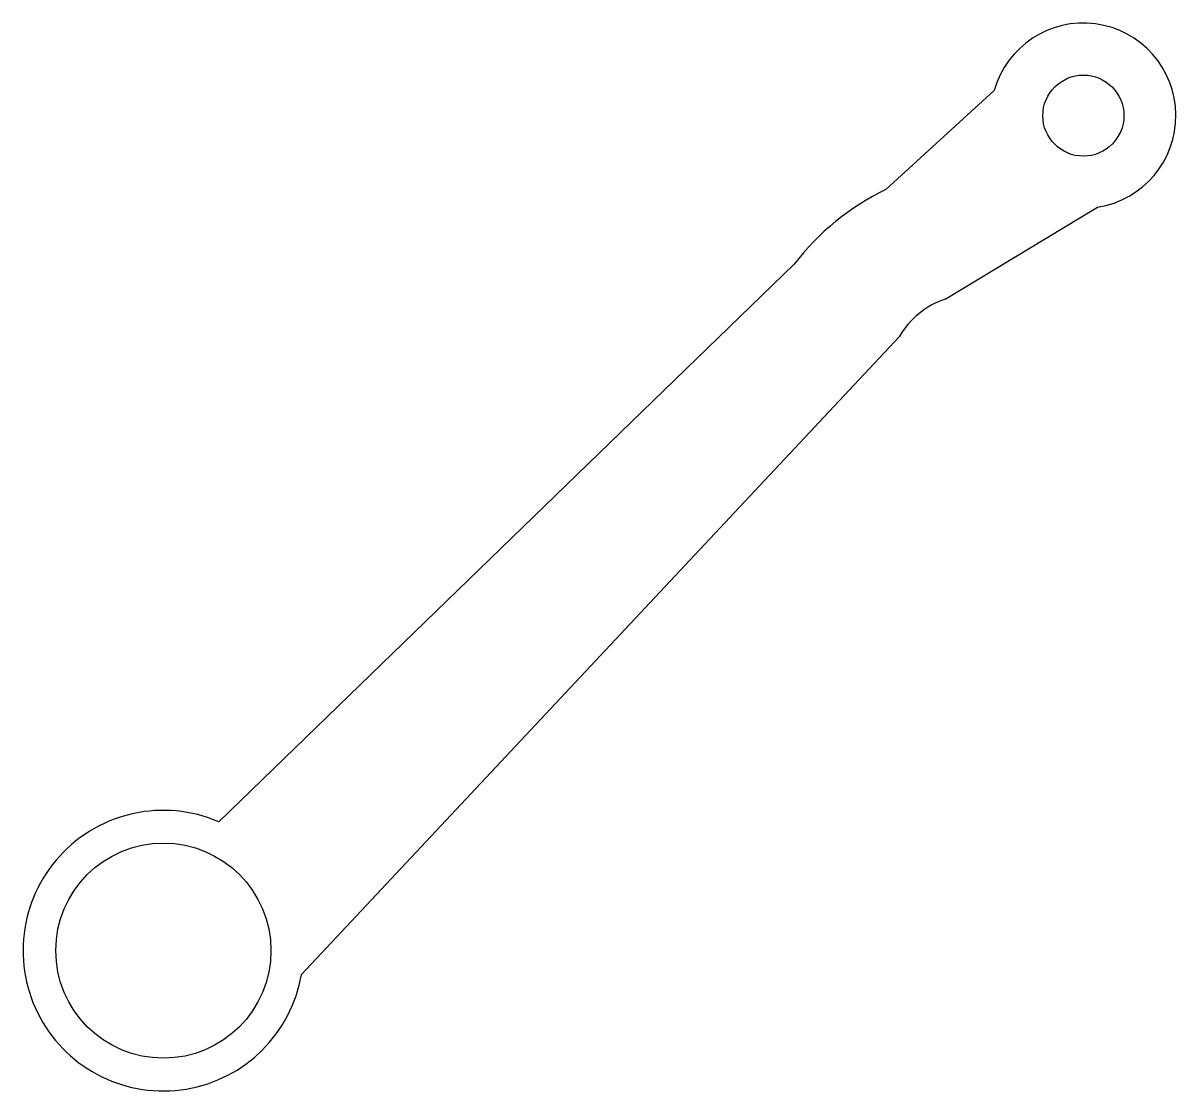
# Model space of a CAD drawing. Header units: millimetres. Extents: x -134 to -60, y -80.6 to -12.1.
import ezdxf

# ---------------------------------------------------------------- set-up
doc = ezdxf.new("R2010")
doc.units = ezdxf.units.MM

msp = doc.modelspace()

# ---------------------------------------------------------------- linework, layer by layer
at = {"color": 7, "linetype": 'Continuous', "lineweight": 25}
for p, q in [((-71.687, -16.418), (-78.636, -22.763)), ((-74.834, -29.798), (-65.058, -23.896)), ((-84.53, -27.564), (-121.431, -63.328)), ((-116.116, -73.116), (-77.78, -32.222))]:
    msp.add_line(p, q, dxfattribs=at)
for centre, radius in [((-65.969, -18.026), 2.6), ((-124.987, -71.595), 6.9)]:
    msp.add_circle(centre, radius, dxfattribs=at)
for centre, radius, start, end in [((-65.969, -18.026), 5.94, 278.8214, 164.28498), ((-71.4, -37.665), 16.566, 115.89974, 142.427), ((-73.098, -34.911), 5.4, 108.75002, 150.13008), ((-124.987, -71.595), 9, 66.72395, 350.27142)]:
    msp.add_arc(centre, radius, start, end, dxfattribs=at)

doc.saveas('drawing.dxf')
